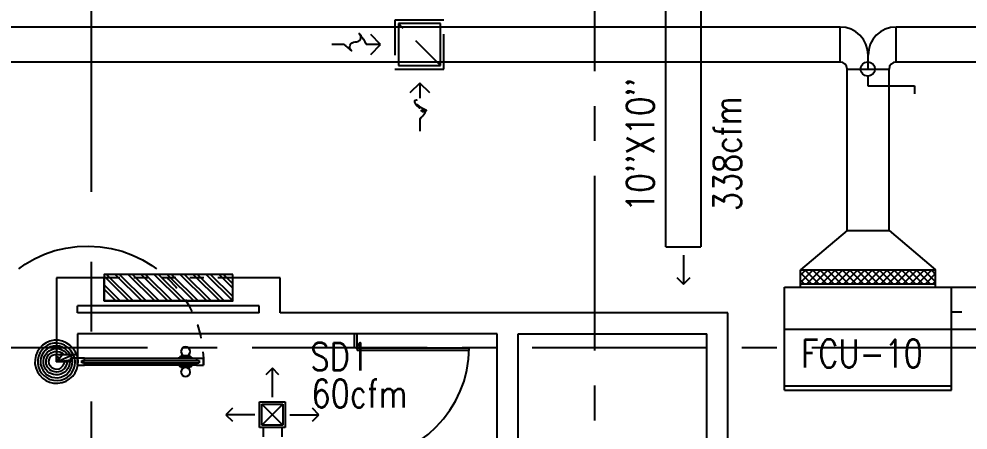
# Model space of a CAD drawing. Extents: x 417866231.7 to 417866328.5, y 43498046.7 to 43498124.2.
# Drawn here: x 417866282.36 to 417866289.15, y 43498101.02 to 43498103.96 of the extents above; entities that cross this region are included whole.
import ezdxf

# ---------------------------------------------------------------- set-up
doc = ezdxf.new("R2010")
doc.units = 0
doc.header["$MEASUREMENT"] = 0
for name, pattern in [('CENTER', [2, 1.25, -0.25, 0.25, -0.25]), ('CENTERX2', [4, 2.5, -0.5, 0.5, -0.5]), ('HIDDEN', [0.375, 0.25, -0.125])]:
    doc.linetypes.add(name, pattern=pattern)
doc.layers.get('0').update_dxf_attribs({"linetype": 'CONTINUOUS'})
for name, color, linetype in [('AXES', 11, 'CENTERX2'), ('AXES1', 11, 'CENTER'), ('DOOR', 9, 'CONTINUOUS'), ('DUCT', 6, 'CONTINUOUS'), ('FCU', 6, 'CONTINUOUS'), ('FHC', 9, 'CONTINUOUS'), ('M-EGU.', 2, 'CONTINUOUS'), ('M-TEXT', 2, 'CONTINUOUS'), ('PART', 9, 'CONTINUOUS'), ('TEXT-A', 2, 'CONTINUOUS'), ('WALL', 9, 'CONTINUOUS')]:
    doc.layers.add(name, color=color, linetype=linetype)
doc.styles.add('ROMANS', font='ROMANS.shx', dxfattribs={"width": 0.6})

# ---------------------------------------------------------------- blocks, each defined once
blk = doc.blocks.new('DOOR90')
at = {"layer": 'DOOR', "color": 7, "linetype": 'ByBlock'}
for p, q in [((-150, 0), (0, 0)), ((-150, 0), (-150, -25)), ((0, -50), (-113.7, 0)), ((0, -50), (-40.1, 0)), ((0, -50), (0, 0)), ((-1000, -25), (-1050, -25)), ((-1050, -75), (-1050, -25)), ((-1050, -25), (-1050, -75)), ((-1000, -42), (-1020, -42)), ((-1020, -42), (-1020, -58)), ((-1000, -58), (-1020, -58)), ((-1000, -25), (-1000, -42)), ((-1000, -58), (-1000, -75)), ((-877.6, -17.8), (-967.6, -17.8)), ((-967.6, -25), (-967.6, -17.8)), ((-955, -8.8), (-890.2, -8.8)), ((-955, -17.8), (-955, -8.8)), ((-955, -17.8), (-890.2, -17.8)), ((-890.2, -17.8), (-890.2, -8.8)), ((-877.6, -25), (-877.6, -17.8)), ((-200, -25), (-150, -25)), ((-200, -42), (-200, -25)), ((-180, -42), (-200, -42)), ((-200, -58), (-180, -58)), ((-200, -75), (-200, -58)), ((-180, -58), (-180, -42)), ((-150, -25), (-100, -25)), ((-150, -75), (-150, -25)), ((-100, -25), (-100, -50)), ((0, -50), (-100, -36.6)), ((-100, -50), (0, -50)), ((-1000, -75), (-1050, -75)), ((-967.6, -75), (-967.6, -82.2)), ((-877.6, -82.2), (-967.6, -82.2)), ((-955, -82.2), (-890.2, -82.2)), ((-955, -82.2), (-955, -91.2)), ((-955, -91.2), (-890.2, -91.2)), ((-890.2, -82.2), (-890.2, -91.2)), ((-877.6, -75), (-877.6, -82.2)), ((-150, -75), (-200, -75)), ((-150, -875), (-100, -875)), ((-150, -900), (-150, -875)), ((0, -850), (-113.7, -900)), ((-100, -875), (-100, -850)), ((0, -850), (-100, -863.4)), ((-100, -850), (0, -850)), ((0, -850), (-40.1, -900)), ((0, -850), (0, -900)), ((-150, -900), (0, -900)), ((0, -900), (-150, -900))]:
    blk.add_line(p, q, dxfattribs=at)
at = {"layer": 'DOOR', "linetype": 'ByBlock'}
for p, q in [((-200, -25), (-1000, -25)), ((-200, -42), (-1000, -42)), ((-200, -58), (-1000, -58)), ((-1000, -75), (-200, -75))]:
    blk.add_line(p, q, dxfattribs=at)
at = {"layer": 'DOOR', "color": 7, "linetype": 'ByBlock'}
for centre in [(-922.6, 23.5), (-922.6, -123.5)]:
    blk.add_circle(centre, 32.4, dxfattribs=at)
for centre, radius, start, end in [((0, -50), 154.4, 161.10529, 166.28577), ((0, -50), 94.4, 148.01819, 180), ((0, -50), 134.4, 158.15985, 169.28002), ((0, -50), 114.4, 154.08384, 167.37743), ((0, -50), 74.4, 137.77643, 180), ((0, -50), 54.4, 113.20738, 180), ((0, -50), 34.4, 90, 180), ((0, -50), 14.4, 90, 180), ((0, -850), 134.4, 190.71998, 201.84015), ((0, -850), 94.4, 180, 211.98181), ((0, -850), 74.4, 180, 222.22357), ((0, -850), 54.4, 180, 246.79262), ((0, -850), 34.4, 180, 270), ((0, -850), 14.4, 180, 270), ((0, -850), 154.4, 193.71423, 198.89471)]:
    blk.add_arc(centre, radius, start, end, dxfattribs=at)
at = {"layer": 'DOOR', "linetype": 'HIDDEN', "ltscale": 0.5}
blk.add_arc((-222.2, -50), 828.2, 178.27012, 275.00304, dxfattribs=at)
blk = doc.blocks.new('*X31')
at = {"color": 0}
for p, q in [((-750.2, 2537.8), (-672.3, 2615.8)), ((-750.2, 2590.8), (-725.3, 2615.8)), ((-659.6, 2515.8), (-750.2, 2606.4)), ((-719.2, 2515.8), (-619.2, 2615.8)), ((-606.6, 2515.8), (-706.6, 2615.8)), ((-666.2, 2515.8), (-566.2, 2615.8)), ((-553.6, 2515.8), (-653.6, 2615.8)), ((-613.2, 2515.8), (-513.2, 2615.8)), ((-500.5, 2515.8), (-600.5, 2615.8)), ((-560.1, 2515.8), (-460.1, 2615.8)), ((-447.5, 2515.8), (-547.5, 2615.8)), ((-507.1, 2515.8), (-407.1, 2615.8)), ((-394.5, 2515.8), (-494.5, 2615.8)), ((-454.1, 2515.8), (-354.1, 2615.8)), ((-341.4, 2515.8), (-441.4, 2615.8)), ((-401, 2515.8), (-301, 2615.8)), ((-288.4, 2515.8), (-388.4, 2615.8)), ((-348, 2515.8), (-248, 2615.8)), ((-235.4, 2515.8), (-335.4, 2615.8)), ((-295, 2515.8), (-195, 2615.8)), ((-182.3, 2515.8), (-282.3, 2615.8)), ((-241.9, 2515.8), (-141.9, 2615.8)), ((-129.3, 2515.8), (-229.3, 2615.8)), ((-188.9, 2515.8), (-88.9, 2615.8)), ((-76.3, 2515.8), (-176.3, 2615.8)), ((-135.9, 2515.8), (-35.9, 2615.8)), ((-23.2, 2515.8), (-123.2, 2615.8)), ((-82.8, 2515.8), (17.2, 2615.8)), ((29.8, 2515.8), (-70.2, 2615.8)), ((-29.8, 2515.8), (70.2, 2615.8)), ((82.8, 2515.8), (-17.2, 2615.8)), ((23.2, 2515.8), (123.2, 2615.8)), ((135.9, 2515.8), (35.9, 2615.8)), ((76.3, 2515.8), (176.3, 2615.8)), ((188.9, 2515.8), (88.9, 2615.8)), ((129.3, 2515.8), (214.8, 2601.2)), ((214.8, 2543), (141.9, 2615.8)), ((214.8, 2596), (195, 2615.8)), ((-712.7, 2515.8), (-750.2, 2553.4)), ((182.3, 2515.8), (214.8, 2548.2))]:
    blk.add_line(p, q, dxfattribs=at)
blk = doc.blocks.new('WAP16')
at = {"color": 6}
for p, q in [((-597, 0), (-597, -737)), ((-597, 0), (597, 0)), ((597, 0), (597, -737)), ((-597, -437), (597, -437)), ((-597, -737), (597, -737))]:
    blk.add_line(p, q, dxfattribs=at)
at = {"color": 3}
for p, q in [((-597, -32), (597, -32)), ((597, -437), (835, -437)), ((835, -437), (835, -737)), ((597, -562), (670.3, -562)), ((-482.5, -737), (-482.5, -862)), ((482.5, -737), (482.5, -862)), ((597, -737), (835, -737)), ((-482.5, -762), (482.5, -762)), ((-482.5, -862), (482.5, -862))]:
    blk.add_line(p, q, dxfattribs=at)
at = {"color": 11}
blk.add_blockref('*X31', (267.7, -3377.8), dxfattribs=at)

msp = doc.modelspace()

# ---------------------------------------------------------------- hatches: boundary and pattern name
at = {"layer": 'FHC', "linetype": 'ByBlock', "ltscale": 0.3}
h = msp.add_hatch(dxfattribs=at)
h.set_pattern_fill('ANSI32', color=11, scale=0.175, style=0)
h.set_pattern_definition([(135, (417866516.08479, 43498070.89278), (0.046403883, 0.046403883), []), (135, (417866516.05385, 43498070.89278), (0.046403883, 0.046403883), [])])
h.paths.add_polyline_path([(417866282.9686, 43498101.9438), (417866282.9686, 43498102.1338), (417866283.8886, 43498102.1338), (417866283.8886, 43498101.9438)])
h.paths.add_polyline_path([(417866284.1012, 43498101.5227), (417866284.1012, 43498101.9435), (417866283.8387, 43498101.9435), (417866283.8387, 43498101.5227)], flags=9)

# ---------------------------------------------------------------- linework, layer by layer
at = {"layer": 'AXES'}
msp.add_line((417866282.8786, 43498046.7245), (417866282.8786, 43498123.5372), dxfattribs=at)
at = {"layer": 'AXES1'}
for p, q in [((417866286.4786, 43498053.5888), (417866286.4786, 43498112.4088)), ((417866297.2786, 43498101.6088), (417866239.0386, 43498101.6088))]:
    msp.add_line(p, q, dxfattribs=at)
at = {"layer": 'DUCT'}
for p, q in [((417866287.2367, 43498104.4618), (417866287.2367, 43498102.3302)), ((417866286.9867, 43498102.3302), (417866286.9867, 43498104.3818)), ((417866286.9867, 43498102.3302), (417866287.2367, 43498102.3302))]:
    msp.add_line(p, q, dxfattribs=at)
at = {"layer": 'DUCT', "linetype": 'ByBlock'}
for p, q in [((417866288.2319, 43498103.9038), (417866279.0405, 43498103.9038)), ((417866288.2319, 43498103.6538), (417866288.2319, 43498103.9038)), ((417866288.6319, 43498103.6538), (417866288.6319, 43498103.9038)), ((417866291.9682, 43498103.9038), (417866288.6319, 43498103.9038)), ((417866288.4319, 43498103.6038), (417866288.4319, 43498103.7038)), ((417866288.2319, 43498103.6538), (417866279.0405, 43498103.6538)), ((417866291.9682, 43498103.6538), (417866288.6319, 43498103.6538)), ((417866288.2819, 43498102.4469), (417866288.2819, 43498103.6038)), ((417866288.2819, 43498103.6038), (417866288.5819, 43498103.6038)), ((417866288.4295, 43498103.5526), (417866288.4295, 43498103.4843)), ((417866288.5819, 43498102.4469), (417866288.5819, 43498103.6038)), ((417866288.4295, 43498103.4843), (417866288.7646, 43498103.4843)), ((417866288.7646, 43498103.4843), (417866288.7646, 43498103.4262)), ((417866288.2819, 43498102.4469), (417866287.9494, 43498102.1666)), ((417866288.2819, 43498102.4469), (417866288.5819, 43498102.4469)), ((417866288.5819, 43498102.4469), (417866288.9144, 43498102.1666))]:
    msp.add_line(p, q, dxfattribs=at)
msp.add_circle((417866288.4295, 43498103.6038), 0.0512, dxfattribs=at)
for centre, radius, start, end in [((417866288.2319, 43498103.7038), 0.2, 0, 90), ((417866288.6319, 43498103.7038), 0.2, 90, 180), ((417866288.2319, 43498103.6038), 0.05, 0, 90), ((417866288.6319, 43498103.6038), 0.05, 90, 180)]:
    msp.add_arc(centre, radius, start, end, dxfattribs=at)
at = {"layer": 'FHC', "linetype": 'ByBlock', "ltscale": 0.3}
msp.add_lwpolyline([(417866283.8886, 43498102.1338), (417866282.9686, 43498102.1338), (417866282.9686, 43498101.9438), (417866283.8886, 43498101.9438)], close=True, dxfattribs=at)
at = {"layer": 'M-EGU.', "linetype": 'HIDDEN'}
for p, q in [((417866285.0486, 43498103.9538), (417866285.0486, 43498103.6038)), ((417866285.3986, 43498103.9538), (417866285.0486, 43498103.9538)), ((417866285.3986, 43498103.6038), (417866285.3986, 43498103.9538)), ((417866285.3736, 43498103.6288), (417866285.0736, 43498103.9288)), ((417866285.0486, 43498103.6038), (417866285.3986, 43498103.6038)), ((417866284.0972, 43498101.2048), (417866284.2472, 43498101.2048)), ((417866284.2472, 43498101.2048), (417866284.0972, 43498101.0548)), ((417866284.2472, 43498101.0548), (417866284.0972, 43498101.2048)), ((417866284.0972, 43498101.0548), (417866284.0972, 43498101.2048)), ((417866284.2472, 43498101.2048), (417866284.2472, 43498101.0548)), ((417866284.2472, 43498101.0548), (417866284.0972, 43498101.0548))]:
    msp.add_line(p, q, dxfattribs=at)
at = {"layer": 'M-EGU.'}
for p, q in [((417866285.0736, 43498103.9288), (417866285.0736, 43498103.6288)), ((417866285.3736, 43498103.9288), (417866285.0736, 43498103.9288)), ((417866285.3736, 43498103.6288), (417866285.3736, 43498103.9288)), ((417866284.9462, 43498103.7791), (417866284.8755, 43498103.8498)), ((417866284.6859, 43498103.7791), (417866284.5973, 43498103.7791)), ((417866284.9462, 43498103.7791), (417866284.8452, 43498103.7791)), ((417866284.8755, 43498103.7084), (417866284.9462, 43498103.7791)), ((417866285.0736, 43498103.6288), (417866285.3736, 43498103.6288)), ((417866285.2268, 43498103.5029), (417866285.1561, 43498103.4322)), ((417866285.2268, 43498103.5029), (417866285.2268, 43498103.396)), ((417866285.2975, 43498103.4322), (417866285.2268, 43498103.5029)), ((417866285.2268, 43498103.2457), (417866285.2268, 43498103.1597)), ((417866287.1117, 43498102.272), (417866287.1117, 43498102.0645)), ((417866287.0646, 43498102.1117), (417866287.1117, 43498102.0645)), ((417866287.1117, 43498102.0645), (417866287.1589, 43498102.1117)), ((417866284.1722, 43498101.4632), (417866284.125, 43498101.416)), ((417866284.1722, 43498101.2557), (417866284.1722, 43498101.4632)), ((417866284.2193, 43498101.416), (417866284.1722, 43498101.4632)), ((417866283.886, 43498101.177), (417866283.8389, 43498101.1298)), ((417866284.0805, 43498101.2215), (417866284.2639, 43498101.2215)), ((417866284.0805, 43498101.0382), (417866284.0805, 43498101.2215)), ((417866284.2639, 43498101.2215), (417866284.2639, 43498101.0382)), ((417866284.5055, 43498101.1298), (417866284.4584, 43498101.177)), ((417866283.8389, 43498101.1298), (417866283.886, 43498101.0827)), ((417866284.0463, 43498101.1298), (417866283.8389, 43498101.1298)), ((417866284.2981, 43498101.1298), (417866284.5055, 43498101.1298)), ((417866284.4584, 43498101.0827), (417866284.5055, 43498101.1298)), ((417866284.2639, 43498101.0382), (417866284.0805, 43498101.0382)), ((417866284.1055, 43498101.0382), (417866284.1055, 43498100.9715)), ((417866284.2389, 43498101.0382), (417866284.2389, 43498100.9715))]:
    msp.add_line(p, q, dxfattribs=at)
for points in [[(417866284.6859, 43498103.7791, -0.1324), (417866284.7082, 43498103.7469, -0.15664), (417866284.739, 43498103.7342, -0.736612), (417866284.7642, 43498103.7972, 0.774232), (417866284.7921, 43498103.858, 0.203349), (417866284.8342, 43498103.8306, 0.193808), (417866284.8452, 43498103.7791)], [(417866285.2268, 43498103.2457, -0.187862), (417866285.2637, 43498103.2685, -0.202645), (417866285.2735, 43498103.3076, -0.616915), (417866285.2234, 43498103.3238, 0.668708), (417866285.1762, 43498103.343, 0.194285), (417866285.1905, 43498103.3789, 0.186051), (417866285.2268, 43498103.396)]]:
    msp.add_lwpolyline(points, format="xyb", dxfattribs=at)
at = {"layer": 'PART', "linetype": 'ByBlock'}
for p, q in [((417866284.7586, 43498101.6088), (417866284.7586, 43498101.7088)), ((417866284.7786, 43498101.6088), (417866284.7786, 43498101.7088)), ((417866284.7786, 43498101.6088), (417866284.7586, 43498101.6088)), ((417866284.7786, 43498101.6088), (417866285.5786, 43498101.6088)), ((417866284.7786, 43498101.6088), (417866284.7786, 43498101.5888)), ((417866285.5786, 43498101.5888), (417866284.7786, 43498101.5888))]:
    msp.add_line(p, q, dxfattribs=at)
msp.add_arc((417866284.7786, 43498101.6088), 0.8, 270, 0, dxfattribs=at)
at = {"layer": 'WALL'}
for p, q in [((417866282.6286, 43498102.1088), (417866282.6286, 43498101.5588)), ((417866282.9686, 43498102.1088), (417866282.6286, 43498102.1088)), ((417866282.9686, 43498101.9438), (417866282.9686, 43498102.1088)), ((417866284.2286, 43498102.1088), (417866283.8886, 43498102.1088)), ((417866283.8886, 43498101.9438), (417866283.8886, 43498102.1088)), ((417866284.2286, 43498101.8588), (417866284.2286, 43498102.1088)), ((417866283.8884, 43498101.9438), (417866282.9686, 43498101.9438)), ((417866282.7786, 43498101.8588), (417866282.7786, 43498101.9088)), ((417866284.0786, 43498101.9088), (417866282.7786, 43498101.9088)), ((417866284.0786, 43498101.8588), (417866282.7786, 43498101.8588)), ((417866284.0786, 43498101.8588), (417866284.0786, 43498101.9088)), ((417866287.4286, 43498101.8588), (417866284.2286, 43498101.8588)), ((417866287.4286, 43498100.6338), (417866287.4286, 43498101.8588)), ((417866282.7786, 43498101.7088), (417866282.7786, 43498101.5588)), ((417866285.7786, 43498101.7088), (417866282.7786, 43498101.7088)), ((417866285.7786, 43498099.6588), (417866285.7786, 43498101.7088)), ((417866285.9286, 43498101.7088), (417866287.2786, 43498101.7088)), ((417866285.9286, 43498098.0838), (417866285.9286, 43498101.7088)), ((417866287.2786, 43498100.6338), (417866287.2786, 43498101.7088)), ((417866282.7786, 43498101.5588), (417866282.6286, 43498101.5588))]:
    msp.add_line(p, q, dxfattribs=at)
at = {"layer": 'WALL', "color": 250, "linetype": 'HIDDEN', "ltscale": 0.25}
msp.add_line((417866283.8817, 43498102.1088), (417866282.9617, 43498102.1088), dxfattribs=at)

# ---------------------------------------------------------------- block references
at = {"layer": 'DOOR', "color": 0, "linetype": 'ByBlock', "xscale": -0.0009999871253967285, "yscale": 0.001000002026557922, "zscale": 0.001}
msp.add_blockref('DOOR90', (417866282.6286, 43498101.5588), dxfattribs=at)
at = {"layer": 'FCU', "linetype": 'ByBlock', "xscale": -0.0009999871253967285, "yscale": 0.001000002026557922, "zscale": 0.001, "rotation": 180}
msp.add_blockref('WAP16', (417866288.4319, 43498101.3046), dxfattribs=at)

# ---------------------------------------------------------------- texts
at = {"layer": 'M-TEXT', "style": 'ROMANS', "width": 0.8}
for s, p in [("10''X10''", (417866286.9031, 43498102.5821)), ('338cfm', (417866287.5253, 43498102.5863))]:
    msp.add_text(s, height=0.2, rotation=90, dxfattribs=at).set_placement(p)
for s, p in [('SD1', (417866284.4435, 43498101.4452)), ('60cfm', (417866284.4519, 43498101.1812))]:
    msp.add_text(s, height=0.2, dxfattribs=at).set_placement(p)
at = {"layer": 'TEXT-A', "linetype": 'ByBlock', "style": 'ROMANS', "width": 0.8}
msp.add_text('FCU-10', height=0.2, dxfattribs=at).set_placement((417866287.9525, 43498101.4687))

doc.saveas('drawing.dxf')
